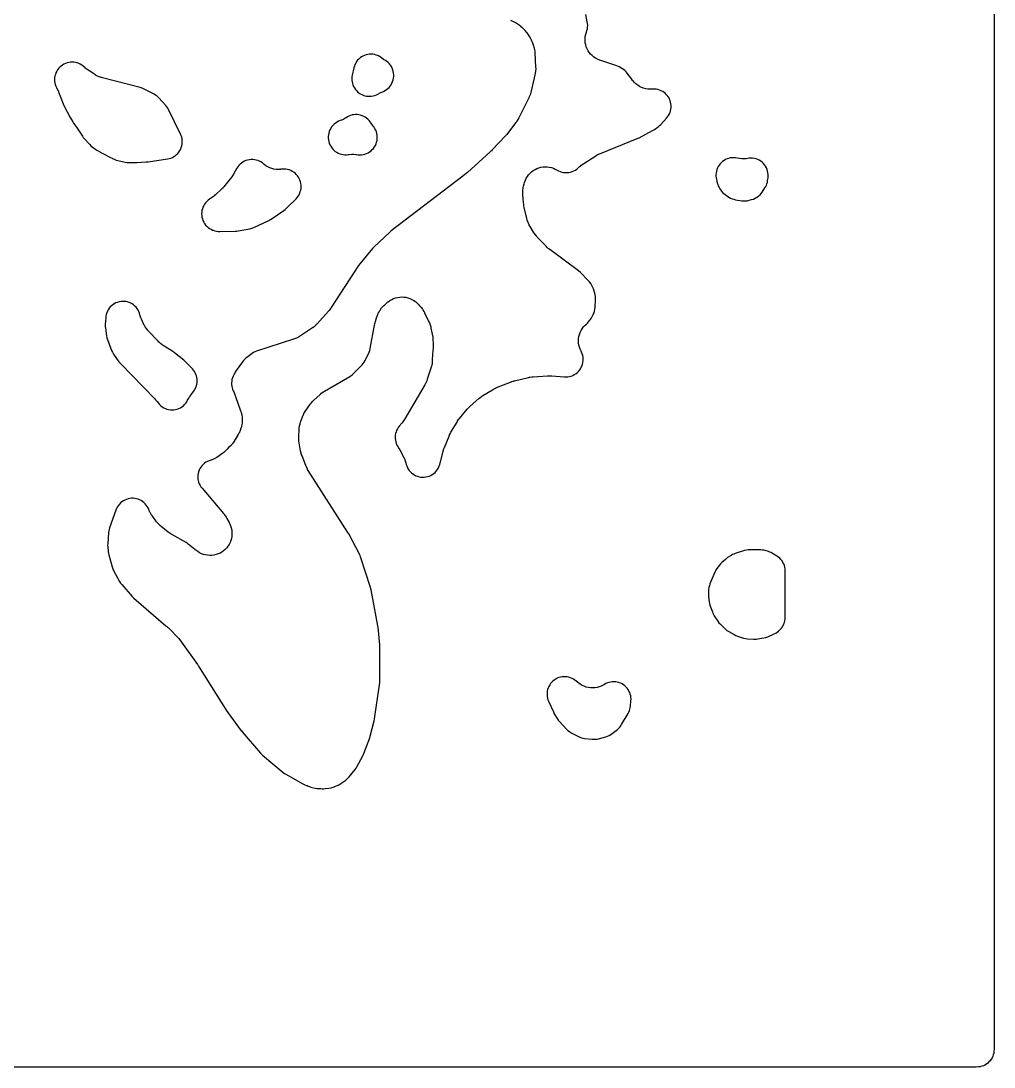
# Model space of a CAD drawing. Header units: millimetres. Extents: x 0 to 300, y 0 to 300.
# Drawn here: x 160.4 to 300.1, y -0.1 to 150 of the extents above; entities that cross this region are included whole.
import ezdxf

# ---------------------------------------------------------------- set-up
doc = ezdxf.new("R2010")
doc.units = ezdxf.units.MM
doc.layers.add('CUT', color=7, linetype='CONTINUOUS')

msp = doc.modelspace()

# ---------------------------------------------------------------- linework, layer by layer
at = {"layer": 'CUT'}
for points in [[(300.15, 297.0119), (300.15, 2.4114), (300.1369, 2.1453), (300.135, 2.1053), (300.099, 1.8629), (300.0395, 1.6252), (299.9569, 1.3944), (299.8521, 1.1729), (299.7262, 0.9627), (299.5802, 0.7659), (299.4156, 0.5844), (299.2341, 0.4198), (299.0373, 0.2738), (298.8271, 0.1479), (298.6056, 0.0431), (298.3748, -0.0395), (298.1371, -0.099), (297.8947, -0.135), (297.5886, -0.15), (297.0775, -0.15), (3, -0.15)], [(230.685, 150.0921), (231.0917, 149.9247), (231.127, 149.9077), (231.3224, 149.8064), (231.4953, 149.7102), (231.6415, 149.6245), (231.6673, 149.6086), (231.9246, 149.4333), (232.1651, 149.2354), (232.1876, 149.2151), (232.3109, 149.0989), (232.6079, 148.8057), (232.7452, 148.6629), (232.769, 148.6368), (233.02, 148.3304), (233.0409, 148.3019), (233.1539, 148.1392), (233.4311, 147.7167), (233.5158, 147.5815), (233.5304, 147.557), (233.6699, 147.2989), (233.7869, 147.03), (233.7972, 147.0034), (233.8514, 146.8533), (234.0028, 146.4045), (234.0528, 146.2445), (234.0611, 146.2157), (234.1332, 145.916), (234.1782, 145.611), (234.1812, 145.5812), (234.1945, 145.414), (234.3129, 143.3417), (234.3188, 143.1606), (234.3191, 143.1282), (234.3059, 142.7953), (234.2606, 142.4653), (234.2547, 142.4334), (234.2171, 142.2561), (233.6207, 139.743), (233.5639, 139.5312), (233.5527, 139.4938), (233.4024, 139.0821), (233.3869, 139.0463), (233.294, 138.8477), (231.9041, 136.0906), (231.8199, 135.933), (231.8042, 135.9052), (231.6138, 135.603), (231.5955, 135.5769), (231.4897, 135.4329), (230.2712, 133.8548), (230.1586, 133.7159), (230.0798, 133.6234), (229.9607, 133.49), (228.0857, 131.4891), (227.974, 131.3749), (227.8964, 131.2989), (227.7799, 131.1895), (224.5158, 128.2528), (223.926, 127.7592), (223.8577, 127.6961), (213.5622, 119.8836), (213.3489, 119.702), (211.0797, 117.5399), (210.883, 117.3296), (209.0528, 115.1313), (208.875, 114.8896), (204.9698, 108.8531), (204.8829, 108.7247), (204.8669, 108.7021), (204.6776, 108.4566), (204.6597, 108.4354), (204.5576, 108.3187), (202.8735, 106.4728), (202.764, 106.3578), (202.744, 106.3376), (202.5296, 106.1393), (202.2992, 105.9598), (202.2761, 105.9433), (202.1448, 105.8539), (200.4129, 104.7266), (200.2731, 104.6399), (200.2477, 104.6249), (199.9807, 104.4827), (199.7023, 104.3645), (199.6747, 104.3542), (199.5193, 104.3), (194.2176, 102.58), (194.0035, 102.4995), (193.7977, 102.3998), (193.6018, 102.2818), (193.4175, 102.1463), (192.6577, 101.5321), (192.5029, 101.396), (192.3597, 101.2476), (192.2294, 101.088), (191.435, 100.029), (191.292, 99.8164), (191.1714, 99.5903), (191.1508, 99.5463), (191.136, 99.5166), (190.9622, 99.2078), (190.8548, 98.9937), (190.7684, 98.7703), (190.7038, 98.5396), (190.6616, 98.3038), (190.6421, 98.0651), (190.6456, 97.8256), (190.672, 97.5875), (190.721, 97.353), (190.7923, 97.1244), (190.8851, 96.9035), (191.0082, 96.6459), (191.1223, 96.3324), (191.1532, 96.2328), (191.1555, 96.2255), (191.16, 96.2108), (191.1926, 96.1138), (191.9402, 94.0309), (192.0025, 93.8419), (192.0127, 93.8079), (192.099, 93.4526), (192.1473, 93.0902), (192.1501, 93.0548), (192.1606, 92.8561), (192.1626, 92.7771), (192.1635, 92.6234), (192.1631, 92.5959), (192.1473, 92.3137), (192.1085, 92.0337), (192.1036, 92.0067), (192.0732, 91.856), (192.0572, 91.7842), (192.0069, 91.585), (191.9969, 91.5497), (191.8748, 91.1924), (191.7142, 90.8506), (191.6969, 90.8183), (191.5945, 90.6401), (190.8778, 89.4676), (190.7886, 89.3286), (190.7721, 89.3041), (190.6474, 89.1356), (190.5707, 89.083), (190.3846, 88.9269), (190.2145, 88.7535), (190.0268, 88.5426), (189.8882, 88.3951), (189.8628, 88.3695), (189.5629, 88.098), (189.5348, 88.0752), (189.3743, 87.952), (188.5346, 87.3427), (188.2433, 87.179), (187.9591, 87.0544), (187.5769, 86.9301), (187.577, 86.9296), (187.4067, 86.874), (187.1769, 86.7725), (186.9584, 86.6484), (186.7534, 86.503), (186.5641, 86.3378), (186.3923, 86.1544), (186.2398, 85.9547), (186.1081, 85.7407), (185.9986, 85.5145), (185.9123, 85.2785), (185.8501, 85.035), (185.8127, 84.7866), (185.8005, 84.5356), (185.8135, 84.2846), (185.8516, 84.0362), (185.9145, 83.7929), (186.0014, 83.5572), (186.1116, 83.3314), (186.2439, 83.1177), (186.397, 82.9185), (189.489, 79.2872), (189.6091, 79.1387), (189.6299, 79.1116), (189.8466, 78.7972), (189.8645, 78.7681), (189.9606, 78.603), (190.2794, 78.0216), (190.363, 77.8599), (190.3773, 77.8306), (190.509, 77.523), (190.6014, 77.2319), (190.6651, 76.9333), (190.6995, 76.6299), (190.7044, 76.3246), (190.6796, 76.0202), (190.6254, 75.7197), (190.5423, 75.4259), (190.4312, 75.1415), (190.293, 74.8692), (190.129, 74.6117), (189.9408, 74.3712), (189.7302, 74.1501), (189.4991, 73.9505), (189.2498, 73.7742), (188.9845, 73.623), (188.7059, 73.4981), (188.4164, 73.4009), (188.1189, 73.3323), (187.8161, 73.2928), (187.5109, 73.2828), (187.2062, 73.3025), (186.9048, 73.3517), (186.6097, 73.4298), (186.3235, 73.5362), (186.0489, 73.6699), (185.7886, 73.8295), (185.5217, 74.0314), (185.4844, 74.0625), (185.4773, 74.0684), (185.4385, 74.1006), (185.4291, 74.1083), (185.4238, 74.1127), (185.3862, 74.143), (184.4075, 74.9152), (184.2577, 75.0246), (184.1002, 75.1226), (182.0767, 76.2801), (181.9524, 76.3545), (181.9301, 76.3684), (181.6894, 76.532), (181.6684, 76.5475), (181.553, 76.6362), (180.5271, 77.4569), (180.4089, 77.5556), (180.388, 77.5737), (180.1822, 77.7681), (179.993, 77.9788), (179.9754, 78.0001), (179.8797, 78.1208), (179.319, 78.859), (179.1876, 79.0433), (179.1652, 79.0768), (178.9369, 79.4674), (178.9187, 79.5034), (178.8226, 79.7083), (178.8188, 79.7172), (178.7587, 79.8648), (178.7512, 79.8842), (178.6529, 80.1078), (178.5331, 80.3208), (178.3932, 80.521), (178.2344, 80.7066), (178.0582, 80.8759), (177.8663, 81.0271), (177.6606, 81.1589), (177.443, 81.2699), (177.2157, 81.3593), (176.9807, 81.426), (176.7403, 81.4694), (176.4968, 81.4892), (176.2525, 81.4851), (176.0098, 81.4572), (175.771, 81.4057), (175.5384, 81.3312), (175.3141, 81.2343), (175.1004, 81.116), (174.8992, 80.9774), (174.7125, 80.8198), (174.5421, 80.6448), (174.3896, 80.4539), (174.3642, 80.4187), (174.2368, 80.2238), (174.1281, 80.0179), (174.0391, 79.8028), (173.1167, 77.2431), (173.05, 77.0282), (173.003, 76.8082), (172.9759, 76.5849), (172.8526, 74.9622), (172.8456, 74.7433), (172.8578, 74.5246), (172.9303, 73.7984), (172.9621, 73.5791), (173.0131, 73.3636), (173.5045, 71.6339), (173.5923, 71.3785), (173.7071, 71.1339), (174.5535, 69.5585), (174.7016, 69.3169), (174.876, 69.0935), (176.3659, 67.3943), (176.618, 67.1449), (181.2237, 63.1944), (181.3528, 63.0784), (181.4387, 62.9976), (181.5623, 62.8757), (183.0479, 61.3412), (183.1461, 61.2358), (183.1633, 61.2166), (183.3472, 60.9949), (183.3629, 60.9745), (183.4483, 60.8585), (185.7478, 57.6072), (185.8033, 57.5265), (185.8403, 57.4712), (185.8937, 57.3891), (189.9841, 50.9131), (190.0031, 50.8835), (190.0066, 50.8781), (190.0912, 50.7563), (192.038, 48.1239), (192.0606, 48.0938), (192.0645, 48.0887), (192.1637, 47.9668), (194.8215, 44.9039), (194.9519, 44.7647), (195.0924, 44.636), (198.0297, 42.1441), (198.2224, 41.9961), (198.4286, 41.8675), (200.8964, 40.4901), (201.1449, 40.3689), (201.4052, 40.2759), (201.5021, 40.2472), (201.6194, 40.1894), (201.8137, 40.1036), (202.0146, 40.0347), (202.2205, 39.9831), (202.6404, 39.8966), (202.9348, 39.854), (203.2321, 39.8467), (203.2937, 39.8489), (203.4609, 39.8266), (203.6675, 39.8077), (203.875, 39.806), (204.0818, 39.8216), (204.6216, 39.8847), (204.9232, 39.9388), (205.2159, 40.0295), (205.3686, 40.0872), (205.592, 40.1581), (205.8205, 40.2616), (205.9478, 40.316), (206.1355, 40.416), (206.3141, 40.5316), (207.0402, 41.0467), (207.2193, 41.1864), (207.385, 41.3418), (207.5359, 41.5115), (208.3798, 42.5526), (208.516, 42.7375), (208.6347, 42.934), (209.5036, 44.5344), (209.5857, 44.6999), (209.6553, 44.871), (210.4772, 47.126), (210.5468, 47.3487), (211.1251, 49.5563), (211.1809, 49.8314), (211.8873, 54.7098), (211.9131, 55.0548), (211.9404, 60.1839), (211.9293, 60.4325), (211.6892, 62.9721), (211.6575, 63.1971), (210.692, 68.3511), (210.6109, 68.668), (209.172, 73.067), (209.0998, 73.2603), (209.0119, 73.4471), (207.4705, 76.3985), (207.3589, 76.5908), (201.6664, 85.4673), (201.5682, 85.6295), (201.5513, 85.6589), (201.38, 85.997), (201.3662, 86.0279), (201.2936, 86.2031), (200.7693, 87.5632), (200.7092, 87.7308), (200.6991, 87.7611), (200.6031, 88.1039), (200.596, 88.135), (200.5604, 88.3095), (200.3558, 89.4471), (200.3229, 89.6672), (200.3182, 89.7066), (200.2919, 90.1505), (200.2919, 90.1902), (200.2985, 90.4126), (200.3551, 91.3631), (200.3695, 91.5362), (200.3728, 91.5671), (200.4211, 91.8826), (200.4985, 92.1923), (200.5074, 92.222), (200.561, 92.3872), (200.8398, 93.1817), (200.8995, 93.3404), (200.9108, 93.3686), (201.0402, 93.6523), (201.1947, 93.9232), (201.2109, 93.9488), (201.3047, 94.0901), (201.8758, 94.9093), (201.9979, 95.0746), (202.0205, 95.1034), (202.2907, 95.4126), (202.3163, 95.4388), (202.4638, 95.5819), (203.3047, 96.354), (203.4572, 96.4867), (203.4851, 96.5096), (203.8104, 96.7494), (203.8406, 96.7692), (204.0125, 96.8755), (207.6058, 98.967), (207.7796, 99.078), (207.9436, 99.2029), (208.0968, 99.341), (209.2203, 100.4405), (209.3915, 100.626), (209.5432, 100.8277), (209.6737, 101.0438), (210.308, 102.2241), (210.4196, 102.4605), (210.5058, 102.7072), (210.5658, 102.9616), (211.1748, 106.3213), (211.2162, 106.5193), (211.248, 106.6529), (211.3, 106.8484), (211.4648, 107.4062), (211.5287, 107.6025), (211.5411, 107.6372), (211.7008, 108.0178), (211.7169, 108.051), (211.8123, 108.2341), (211.8303, 108.2665), (211.9391, 108.4498), (211.9595, 108.4819), (212.1875, 108.8004), (212.4502, 109.091), (212.4773, 109.1177), (212.6332, 109.2631), (212.9512, 109.5431), (213.0886, 109.6584), (213.1136, 109.6784), (213.3807, 109.8717), (213.6401, 110.0239), (213.9129, 110.1506), (214.1965, 110.2508), (214.4884, 110.3233), (214.7859, 110.3677), (215.0862, 110.3834), (215.3867, 110.3704), (215.6846, 110.3287), (215.9771, 110.2587), (216.2616, 110.1612), (216.5355, 110.0369), (216.7962, 109.887), (217.0415, 109.7129), (217.2908, 109.4972), (217.314, 109.4751), (217.4409, 109.3484), (217.698, 109.0791), (217.8309, 108.9323), (217.8539, 108.9054), (218.076, 108.6171), (218.2665, 108.307), (218.2834, 108.276), (218.3733, 108.0995), (218.9799, 106.8281), (219.0454, 106.683), (219.0566, 106.6568), (219.1598, 106.3828), (219.2393, 106.1012), (219.2459, 106.0734), (219.2794, 105.9178), (219.5273, 104.6312), (219.5814, 103.3754), (219.584, 103.1348), (219.5806, 102.9716), (219.5678, 102.7313), (219.4559, 101.4231), (219.447, 101.1803), (219.4617, 100.9377), (219.4674, 100.9017), (219.428, 100.7006), (219.4182, 100.6624), (219.3566, 100.4496), (218.7564, 98.5853), (218.6879, 98.3911), (218.6748, 98.3568), (218.5065, 97.9813), (218.4897, 97.9486), (218.3903, 97.7683), (215.5187, 92.8797), (215.4385, 92.7492), (215.4236, 92.7261), (215.2474, 92.4756), (215.2307, 92.4538), (215.1351, 92.3341), (214.7211, 91.8371), (214.5765, 91.6455), (214.4509, 91.4408), (214.3456, 91.2251), (214.2614, 91.0002), (214.1991, 90.7683), (214.1594, 90.5315), (214.1426, 90.292), (214.1489, 90.052), (214.1782, 89.8137), (214.2301, 89.5793), (214.3044, 89.3509), (214.4002, 89.1308), (214.5166, 88.9208), (214.7168, 88.5975), (214.7314, 88.5714), (214.8098, 88.4237), (215.4108, 87.2267), (215.5019, 87.0313), (215.5171, 86.9961), (215.665, 86.5915), (215.6761, 86.5547), (215.7297, 86.3565), (215.8054, 86.1227), (215.9037, 85.8975), (216.0237, 85.6831), (216.1641, 85.4814), (216.3236, 85.2945), (216.5008, 85.1242), (216.6937, 84.9721), (216.9007, 84.8396), (217.1197, 84.7282), (217.3486, 84.6387), (217.5851, 84.5722), (217.8271, 84.5292), (218.0721, 84.5101), (218.3177, 84.5153), (218.5617, 84.5445), (218.8017, 84.5975), (219.0353, 84.6738), (219.2602, 84.7727), (219.4744, 84.8931), (219.6757, 85.0341), (219.8622, 85.1941), (220.0321, 85.3716), (220.1837, 85.565), (220.3156, 85.7723), (220.4265, 85.9916), (220.5154, 86.2207), (220.5336, 86.286), (220.5529, 86.3381), (220.6155, 86.5784), (220.6451, 86.7207), (221.0154, 88.2214), (221.0511, 88.3555), (221.0579, 88.3794), (221.1441, 88.6432), (221.1527, 88.6665), (221.2031, 88.7958), (221.8706, 90.4201), (221.9259, 90.5478), (221.9362, 90.5705), (222.0607, 90.8191), (222.0726, 90.841), (222.1417, 90.9617), (223.0205, 92.4335), (223.0981, 92.558), (223.1125, 92.58), (223.282, 92.8193), (223.2981, 92.8401), (223.3897, 92.9546), (224.4806, 94.2636), (224.5757, 94.3734), (224.5931, 94.3927), (224.7957, 94.6007), (224.8146, 94.6186), (224.9218, 94.7166), (226.1547, 95.8005), (226.2811, 95.9068), (226.3041, 95.9253), (226.5703, 96.1206), (226.5949, 96.137), (226.7342, 96.2257), (228.131, 97.0724), (228.2595, 97.1469), (228.2827, 97.1598), (228.5481, 97.2931), (228.5723, 97.3041), (228.7087, 97.3628), (230.6877, 98.1683), (230.821, 98.2196), (230.845, 98.2284), (231.117, 98.3156), (231.1416, 98.3224), (231.2799, 98.3582), (233.2726, 98.8336), (233.4267, 98.867), (233.4545, 98.8724), (233.7663, 98.9195), (233.7943, 98.9225), (233.9515, 98.9362), (236.022, 99.0729), (236.1621, 99.0796), (236.1872, 99.0803), (236.4677, 99.0778), (236.4928, 99.0766), (236.6328, 99.0675), (238.4282, 98.9169), (238.676, 98.9084), (238.9234, 98.9246), (239.168, 98.9651), (239.4074, 99.0297), (239.6392, 99.1177), (239.8612, 99.2282), (240.0711, 99.3602), (240.2669, 99.5123), (240.4467, 99.6831), (240.6087, 99.8708), (240.7513, 100.0736), (240.873, 100.2896), (240.9728, 100.5166), (241.0497, 100.7523), (241.1028, 100.9945), (241.1316, 101.2408), (241.1359, 101.4887), (241.1156, 101.7358), (241.071, 101.9797), (241.0024, 102.218), (240.9105, 102.4483), (240.838, 102.5882), (240.8393, 102.5888), (240.8383, 102.5907), (240.6979, 102.8964), (240.5975, 103.1864), (240.5259, 103.4849), (240.4838, 103.7888), (240.4714, 104.0955), (240.489, 104.4019), (240.5364, 104.7051), (240.6132, 105.0023), (240.7185, 105.2905), (240.8514, 105.5672), (241.0107, 105.8295), (241.1947, 106.0751), (241.4218, 106.3233), (241.445, 106.3463), (241.6002, 106.4929), (241.5993, 106.4939), (241.7426, 106.6359), (242.0155, 106.9341), (242.1617, 107.1093), (242.2913, 107.2971), (242.4032, 107.4959), (242.5961, 107.8783), (242.6996, 108.1127), (242.7786, 108.3565), (242.8322, 108.607), (242.8599, 108.8618), (242.9255, 110.013), (242.9281, 110.2423), (242.9096, 110.4709), (242.8702, 110.6969), (242.8103, 110.9183), (242.6076, 111.5508), (242.5345, 111.7495), (242.4449, 111.9412), (242.3394, 112.1247), (242.2145, 112.3221), (242.0535, 112.5477), (241.8685, 112.7542), (240.7445, 113.8766), (240.4703, 114.1133), (236.3286, 117.195), (236.2019, 117.2935), (236.1796, 117.3116), (235.9395, 117.5244), (235.9189, 117.5444), (235.8059, 117.6583), (234.5435, 118.9868), (234.411, 119.1337), (234.3881, 119.1605), (234.1474, 119.4742), (234.1274, 119.5034), (234.0198, 119.6693), (233.5024, 120.5153), (233.4011, 120.6916), (233.3838, 120.7235), (233.2245, 121.0615), (233.1028, 121.4147), (233.0928, 121.4496), (233.0424, 121.6466), (232.6815, 123.2344), (232.6328, 123.4894), (232.6057, 123.6635), (232.5747, 123.9213), (232.4797, 125.0372), (232.4677, 125.247), (232.4667, 125.2844), (232.4771, 125.6703), (232.5307, 126.0527), (232.538, 126.0894), (232.5845, 126.2943), (232.6677, 126.6186), (232.7167, 126.792), (232.7262, 126.8228), (232.839, 127.1343), (232.9687, 127.4073), (233.124, 127.6665), (233.3035, 127.9097), (233.5055, 128.1345), (233.7281, 128.3389), (233.9694, 128.521), (234.227, 128.679), (234.4985, 128.8117), (234.7816, 128.9176), (235.0735, 128.9959), (235.3716, 129.0458), (235.6731, 129.0669), (235.9752, 129.0589), (236.2752, 129.0219), (236.5702, 128.9564), (236.8576, 128.8628), (237.1346, 128.7421), (237.4767, 128.552), (237.4778, 128.5539), (237.6093, 128.4812), (237.8402, 128.3824), (238.0798, 128.3073), (238.3258, 128.2565), (238.5756, 128.2307), (238.8268, 128.2301), (239.0767, 128.2547), (239.3229, 128.3043), (239.5629, 128.3783), (239.7943, 128.476), (240.0147, 128.5965), (240.2219, 128.7384), (240.4138, 128.9004), (240.6077, 129.0816), (240.7403, 129.1997), (240.7645, 129.2203), (241.0459, 129.4371), (241.0719, 129.4553), (241.22, 129.5535), (242.9724, 130.6566), (243.1176, 130.7436), (243.144, 130.7585), (243.4455, 130.9123), (243.4731, 130.9248), (243.6287, 130.9913), (248.9151, 133.1104), (249.1624, 133.2256), (251.1003, 134.2603), (251.3776, 134.4325), (251.9091, 134.8128), (252.1089, 134.9719), (252.2915, 135.1505), (253.1069, 136.0341), (253.2648, 136.223), (253.4033, 136.4266), (253.5212, 136.6429), (253.6171, 136.8697), (253.6904, 137.1048), (253.7401, 137.346), (253.7658, 137.5909), (253.7674, 137.8371), (253.7447, 138.0823), (253.6979, 138.3241), (253.6277, 138.5602), (253.5345, 138.7881), (253.4194, 139.0058), (253.2834, 139.2111), (253.1278, 139.402), (252.9543, 139.5767), (252.7644, 139.7335), (252.5599, 139.8708), (252.343, 139.9874), (252.1157, 140.082), (251.8801, 140.1538), (251.6386, 140.2021), (251.3936, 140.2264), (251.1473, 140.2265), (250.7536, 140.2072), (250.4386, 140.2234), (250.1268, 140.2711), (249.8213, 140.3498), (249.5253, 140.4587), (249.2416, 140.5967), (248.9732, 140.7624), (248.7228, 140.9542), (248.4928, 141.1701), (248.2657, 141.4309), (248.2423, 141.4606), (248.1446, 141.5906), (248.1283, 141.6133), (248.1048, 141.6455), (247.47, 142.4999), (247.3039, 142.7007), (247.1178, 142.8831), (246.9137, 143.0452), (246.6938, 143.1851), (246.3116, 143.4012), (246.0823, 143.5158), (245.8424, 143.6063), (243.6831, 144.2967), (243.511, 144.3563), (243.4805, 144.3678), (243.1732, 144.5001), (242.9058, 144.6475), (242.6539, 144.8201), (242.42, 145.0163), (242.2062, 145.2343), (242.0145, 145.472), (241.8468, 145.7271), (241.7046, 145.9973), (241.5894, 146.2801), (241.502, 146.5726), (241.4435, 146.8723), (241.4143, 147.1762), (241.4146, 147.4815), (241.4447, 147.7854), (241.504, 148.0849), (241.5921, 148.3772), (241.6009, 148.3988), (241.6844, 148.6351), (241.7438, 148.8787), (241.7786, 149.1269), (241.7883, 149.3774), (241.7729, 149.6276), (241.7324, 149.875), (241.5071, 150.9217)]]:
    msp.add_lwpolyline(points, dxfattribs=at)
for points in [[(213.6757, 141.0652), (213.7748, 141.2915), (213.851, 141.5264), (213.9037, 141.7678), (213.9323, 142.0131), (213.9365, 142.2601), (213.9164, 142.5063), (213.872, 142.7493), (213.8039, 142.9868), (213.7127, 143.2163), (213.5993, 143.4358), (213.4647, 143.643), (213.3104, 143.8358), (213.1378, 144.0126), (212.9486, 144.1714), (212.7446, 144.3108), (212.4816, 144.472), (212.1721, 144.705), (212.1711, 144.7035), (212.0531, 144.7921), (211.8455, 144.9185), (211.6265, 145.0241), (211.3983, 145.108), (211.163, 145.1693), (210.9229, 145.2075), (210.6803, 145.2222), (210.4373, 145.2132), (210.1964, 145.1807), (209.9597, 145.1249), (209.7296, 145.0464), (209.5082, 144.946), (209.2976, 144.8245), (209.0999, 144.6831), (208.9167, 144.5232), (208.75, 144.3462), (208.6013, 144.1539), (208.4719, 143.948), (208.3632, 143.7306), (208.2761, 143.5036), (208.2114, 143.2692), (207.9775, 142.2259), (207.9363, 141.9892), (207.918, 141.7497), (207.9227, 141.5095), (207.9505, 141.2709), (208.0011, 141.036), (208.0739, 140.8071), (208.1684, 140.5862), (208.2837, 140.3755), (208.4187, 140.1767), (208.5721, 139.9919), (208.7425, 139.8226), (208.9284, 139.6704), (209.1281, 139.5368), (209.3397, 139.423), (209.5612, 139.33), (209.7906, 139.2587), (210.0258, 139.2098), (210.2646, 139.1836), (210.5048, 139.1805), (210.7442, 139.2005), (210.9806, 139.2434), (211.2117, 139.3087), (211.4356, 139.3959), (211.65, 139.5042), (211.9899, 139.697), (212.3015, 139.835), (212.3035, 139.8357), (212.303, 139.837), (212.45, 139.8936), (212.6707, 140.0046), (212.8793, 140.1369), (213.0738, 140.2892), (213.2524, 140.4598), (213.4133, 140.6473), (213.5548, 140.8497)], [(166.7826, 143.8972), (166.5606, 143.7947), (166.3498, 143.671), (166.152, 143.5273), (165.9692, 143.3649), (165.8031, 143.1855), (165.6554, 142.9907), (165.5274, 142.7824), (165.4203, 142.5626), (165.3352, 142.3334), (165.273, 142.0969), (165.2341, 141.8556), (165.219, 141.6116), (165.2278, 141.3672), (165.2604, 141.1249), (165.3165, 140.887), (165.3956, 140.6556), (165.4969, 140.4331), (165.7076, 140.0247), (165.7221, 139.9925), (165.7986, 139.81), (166.4602, 138.1074), (166.567, 137.87), (167.4531, 136.1461), (167.5935, 135.9067), (167.8662, 135.4957), (167.9595, 135.326), (168.1119, 135.0828), (168.5445, 134.4736), (169.231, 133.4391), (169.3504, 133.2742), (169.4828, 133.1195), (170.2914, 132.2494), (170.4532, 132.0904), (170.6288, 131.9467), (171.1561, 131.5537), (171.3153, 131.4444), (171.4825, 131.3477), (171.7975, 131.1813), (171.9713, 131.0602), (172.1599, 130.9519), (173.2534, 130.3854), (173.4905, 130.2779), (173.5382, 130.262), (173.6658, 130.1946), (173.8723, 130.0973), (174.0869, 130.0193), (174.3077, 129.9611), (175.3421, 129.7386), (175.6399, 129.6932), (175.9411, 129.6838), (176.3221, 129.695), (176.5756, 129.6699), (176.8259, 129.6577), (177.0761, 129.6706), (177.717, 129.736), (178.3964, 129.756), (178.6886, 129.7817), (181.4336, 130.1875), (181.6759, 130.2357), (181.9124, 130.3075), (182.1405, 130.4024), (182.3583, 130.5193), (182.5634, 130.6572), (182.7538, 130.8146), (182.9279, 130.99), (183.0837, 131.1818), (183.2199, 131.388), (183.335, 131.6067), (183.4279, 131.8357), (183.4979, 132.0727), (183.544, 132.3154), (183.566, 132.5616), (183.5636, 132.8087), (183.5368, 133.0543), (183.4859, 133.2962), (183.4113, 133.5318), (183.3138, 133.7588), (181.5927, 137.2786), (181.4788, 137.4861), (181.3457, 137.6818), (181.1948, 137.8641), (180.2156, 138.9389), (180.0622, 139.0932), (179.8959, 139.2336), (179.7181, 139.359), (179.53, 139.4685), (178.0858, 140.227), (177.8181, 140.348), (177.5381, 140.4369), (172.1008, 141.8161), (171.9422, 141.8601), (171.914, 141.8686), (171.6283, 141.9684), (171.3766, 142.082), (171.1128, 142.2302), (171.0877, 142.2458), (170.9498, 142.3357), (169.7782, 143.1366), (169.6371, 143.238), (169.6122, 143.2567), (169.3146, 143.5035), (169.119, 143.6502), (168.91, 143.7771), (168.6897, 143.8829), (168.46, 143.9667), (168.2232, 144.0277), (167.9816, 144.0653), (167.7375, 144.0791), (167.4933, 144.069), (167.2511, 144.035), (167.0135, 143.9776)], [(204.6685, 134.1349), (204.5972, 133.8993), (204.5493, 133.6579), (204.5255, 133.4129), (204.5259, 133.1667), (204.5505, 132.9218), (204.599, 132.6805), (204.671, 132.4451), (204.7659, 132.2179), (204.8826, 132.0012), (205.0201, 131.797), (205.177, 131.6073), (205.3517, 131.434), (205.5427, 131.2787), (205.748, 131.1429), (205.9657, 131.028), (206.1937, 130.935), (206.4296, 130.8649), (206.6713, 130.8184), (206.9165, 130.7958), (207.1626, 130.7975), (207.4074, 130.8233), (207.5356, 130.8433), (207.5673, 130.8475), (207.8954, 130.8747), (208.1957, 130.8709), (208.4943, 130.8385), (208.5655, 130.8238), (208.8124, 130.7855), (209.0619, 130.7721), (209.3115, 130.7836), (209.5587, 130.82), (209.801, 130.8809), (210.036, 130.9657), (210.2614, 131.0735), (210.475, 131.2033), (210.6744, 131.3538), (210.8579, 131.5234), (211.0236, 131.7105), (211.1697, 131.9131), (211.2948, 132.1294), (211.3978, 132.357), (211.4775, 132.5938), (211.5332, 132.8374), (211.5643, 133.0853), (211.5705, 133.3351), (211.5517, 133.5843), (211.5082, 133.8303), (211.4403, 134.0708), (211.3487, 134.3033), (211.2344, 134.5254), (211.0985, 134.7351), (210.9572, 134.9116), (210.7679, 135.1732), (210.6829, 135.3193), (210.5502, 135.5235), (210.3983, 135.7139), (210.2286, 135.8886), (210.0427, 136.0459), (209.8423, 136.1844), (209.6295, 136.3028), (209.4061, 136.3999), (209.1744, 136.4747), (208.9364, 136.5267), (208.6945, 136.5553), (208.451, 136.5602), (208.2082, 136.5414), (207.9684, 136.499), (207.7338, 136.4336), (207.5067, 136.3456), (207.2893, 136.2359), (207.0835, 136.1056), (206.961, 136.0193), (206.6975, 135.8696), (206.4208, 135.7458), (206.2567, 135.6907), (206.0179, 135.5966), (205.79, 135.4784), (205.5753, 135.3375), (205.3763, 135.1754), (205.3461, 135.1481), (205.1719, 134.9742), (205.0156, 134.7841), (204.8787, 134.5794), (204.7626, 134.3624)], [(192.9517, 130.0336), (192.7153, 129.9602), (192.4873, 129.8638), (192.2699, 129.7453), (192.0654, 129.6059), (191.8756, 129.447), (191.7025, 129.27), (191.5477, 129.0768), (191.4128, 128.8693), (190.9023, 127.9918), (190.7598, 127.7658), (190.6577, 127.616), (190.4995, 127.4008), (189.6797, 126.3647), (189.5911, 126.257), (189.5749, 126.2379), (189.386, 126.0327), (189.3684, 126.015), (189.2684, 125.9177), (188.3195, 125.0291), (188.1984, 124.9205), (188.1763, 124.9016), (187.9205, 124.7007), (187.8969, 124.6837), (187.7627, 124.5918), (187.4725, 124.4021), (187.2718, 124.2561), (187.0865, 124.091), (186.9186, 123.9083), (186.7695, 123.7099), (186.6409, 123.4976), (186.534, 123.2737), (186.4497, 123.0402), (186.3891, 122.7996), (186.3526, 122.5541), (186.3406, 122.3062), (186.3533, 122.0584), (186.3904, 121.813), (186.4517, 121.5726), (186.5366, 121.3393), (186.6441, 121.1157), (186.7733, 120.9038), (186.9229, 120.7058), (187.0913, 120.5235), (187.277, 120.3589), (187.4781, 120.2135), (187.6927, 120.0887), (187.9185, 119.9859), (187.9895, 119.9577), (188.2197, 119.8791), (188.4564, 119.8232), (188.6974, 119.7906), (188.9404, 119.7816), (191.1485, 119.8071), (191.3751, 119.82), (191.5995, 119.8534), (193.2579, 120.1777), (193.5481, 120.2528), (193.8273, 120.3621), (195.9811, 121.3579), (196.1599, 121.4495), (196.3309, 121.5552), (198.131, 122.7706), (198.3219, 122.9133), (198.4984, 123.0734), (199.8965, 124.4693), (200.0591, 124.6482), (200.2038, 124.842), (200.329, 125.0489), (200.4336, 125.2669), (200.5167, 125.494), (200.5775, 125.728), (200.6153, 125.9668), (200.6299, 126.2082), (200.6212, 126.4499), (200.5891, 126.6895), (200.534, 126.925), (200.4564, 127.154), (200.3571, 127.3745), (200.2369, 127.5843), (200.097, 127.7816), (199.9387, 127.9644), (199.7635, 128.1311), (199.573, 128.28), (199.3691, 128.4099), (199.1535, 128.5194), (198.9283, 128.6076), (198.6957, 128.6736), (198.4578, 128.7169), (198.2168, 128.7369), (197.975, 128.7336), (197.7347, 128.707), (197.6698, 128.6966), (197.3568, 128.6781), (197.0434, 128.6908), (196.7329, 128.7347), (196.4283, 128.8094), (196.1326, 128.914), (195.8488, 129.0475), (195.5797, 129.2086), (195.3281, 129.3958), (195.2578, 129.4598), (195.0668, 129.6173), (194.8612, 129.7551), (194.643, 129.8719), (194.4143, 129.9666), (194.1773, 130.0382), (193.9344, 130.086), (193.688, 130.1095), (193.4404, 130.1086), (193.1942, 130.0832)], [(260.8143, 129.5052), (260.664, 129.3141), (260.533, 129.1092), (260.4225, 128.8927), (260.3336, 128.6664), (260.267, 128.4325), (260.2235, 128.1933), (260.2208, 128.1723), (260.2011, 127.9403), (260.203, 127.7074), (260.2267, 127.4757), (260.2718, 127.2472), (260.3895, 126.7692), (260.457, 126.5423), (260.5456, 126.3228), (260.6545, 126.1127), (260.7829, 125.9138), (261.0193, 125.5829), (261.1661, 125.3967), (261.3299, 125.2253), (261.5092, 125.0702), (261.7023, 124.9328), (262.0505, 124.7091), (262.2748, 124.581), (262.511, 124.4766), (262.7568, 124.3972), (263.0095, 124.3435), (263.9254, 124.1981), (264.1846, 124.1707), (264.4453, 124.1704), (264.7046, 124.1973), (264.9596, 124.251), (265.3312, 124.3497), (265.6005, 124.4379), (265.858, 124.556), (266.1006, 124.7025), (266.1664, 124.7475), (266.3595, 124.8938), (266.5375, 125.0581), (266.6988, 125.2389), (266.8418, 125.4344), (267.2416, 126.0405), (267.3558, 126.2317), (267.4526, 126.4324), (267.5311, 126.6408), (267.5908, 126.8554), (267.6311, 127.0744), (267.6849, 127.4638), (267.7068, 127.7128), (267.7036, 127.9628), (267.6755, 128.2113), (267.6227, 128.4557), (267.5458, 128.6936), (267.4455, 128.9226), (267.3228, 129.1405), (267.1789, 129.345), (267.0154, 129.5341), (266.8338, 129.7059), (266.6359, 129.8588), (266.4238, 129.9911), (266.1995, 130.1015), (265.9652, 130.189), (265.7235, 130.2527), (265.4765, 130.2919), (265.2269, 130.3063), (264.9771, 130.2956), (264.7296, 130.26), (264.5382, 130.2227), (264.2196, 130.1936), (263.8996, 130.1971), (263.5817, 130.2331), (263.2341, 130.3088), (262.9943, 130.3489), (262.7518, 130.3656), (262.5087, 130.3586), (262.2675, 130.328), (262.0304, 130.2742), (261.7996, 130.1975), (261.5774, 130.0988), (261.3659, 129.979), (261.1669, 129.8393), (260.9825, 129.6808)], [(175.9268, 109.5894), (175.693, 109.6632), (175.453, 109.7137), (175.2093, 109.7405), (174.964, 109.7433), (174.7198, 109.7221), (174.4787, 109.677), (174.2433, 109.6085), (174.0156, 109.5172), (173.798, 109.4042), (173.5926, 109.2703), (173.4012, 109.117), (173.2258, 108.9456), (173.068, 108.7579), (172.9294, 108.5556), (172.8112, 108.3407), (172.7147, 108.1153), (172.6407, 107.8815), (172.59, 107.6416), (172.563, 107.3979), (172.5024, 106.4076), (172.4998, 106.1521), (172.5234, 105.8977), (172.6816, 104.801), (172.7379, 104.5236), (172.8251, 104.2543), (173.4216, 102.716), (173.5492, 102.4385), (173.7098, 102.1786), (174.476, 101.0926), (174.5953, 100.9368), (174.7265, 100.7909), (179.6072, 95.7723), (179.7371, 95.6317), (179.8231, 95.5338), (179.9458, 95.3865), (180.1472, 95.1318), (180.312, 94.9438), (180.4947, 94.7731), (180.6935, 94.6215), (180.9065, 94.4905), (181.1314, 94.3815), (181.3662, 94.2954), (181.6084, 94.2333), (181.8555, 94.1956), (182.1052, 94.1829), (182.3549, 94.1951), (182.6022, 94.2322), (182.8445, 94.2938), (183.0794, 94.3793), (183.3047, 94.4879), (183.5179, 94.6184), (183.7171, 94.7695), (183.9001, 94.9398), (184.0653, 95.1276), (184.2108, 95.3308), (184.3354, 95.5476), (184.4894, 95.8498), (184.666, 96.1274), (184.6845, 96.1536), (184.7912, 96.2973), (185.1804, 96.7964), (185.3175, 96.9905), (185.4355, 97.1968), (185.5334, 97.4134), (185.6103, 97.6382), (185.6655, 97.8694), (185.6985, 98.1047), (185.709, 98.3421), (185.6969, 98.5794), (185.6623, 98.8145), (185.6056, 99.0453), (185.5272, 99.2697), (185.4279, 99.4855), (185.3085, 99.691), (185.1701, 99.8842), (185.0141, 100.0634), (184.0345, 101.0857), (183.7935, 101.3064), (182.4624, 102.3738), (182.2299, 102.5394), (180.8219, 103.4254), (180.6927, 103.5105), (180.6699, 103.5262), (180.4425, 103.697), (180.2299, 103.8861), (180.2099, 103.9053), (180.1009, 104.0151), (178.6833, 105.5019), (178.5734, 105.6224), (178.5541, 105.6444), (178.3669, 105.8786), (178.2152, 106.1064), (178.0713, 106.3695), (178.0584, 106.3957), (177.9896, 106.5436), (177.6956, 107.2136), (177.6317, 107.3685), (177.6209, 107.3964), (177.5228, 107.6884), (177.4898, 107.8266), (177.4211, 108.062), (177.3297, 108.2895), (177.2165, 108.507), (177.0825, 108.7124), (176.929, 108.9036), (176.7575, 109.0789), (176.5697, 109.2366), (176.3673, 109.3751), (176.1523, 109.493)], [(260.6438, 63.6069), (260.8427, 63.3951), (261.5579, 62.7173), (261.7862, 62.5254), (262.0357, 62.3621), (262.8048, 61.9219), (263.046, 61.8006), (263.2989, 61.7061), (264.1806, 61.4296), (264.4582, 61.3597), (264.742, 61.3221), (265.612, 61.257), (265.8235, 61.2501), (266.0349, 61.2612), (266.2446, 61.2901), (267.0918, 61.4437), (267.3867, 61.5159), (267.6706, 61.6233), (268.5881, 62.0357), (268.8005, 62.1436), (269.0017, 62.2712), (269.1898, 62.4174), (269.2765, 62.4917), (269.4507, 62.6561), (269.6084, 62.8363), (269.7481, 63.0308), (269.8685, 63.2378), (269.9686, 63.4553), (270.0474, 63.6815), (270.1042, 63.9141), (270.1385, 64.1511), (270.15, 64.3903), (270.15, 71.07), (270.137, 71.3248), (270.0981, 71.577), (270.0336, 71.8238), (269.9444, 72.0629), (269.8312, 72.2915), (269.6954, 72.5075), (269.5382, 72.7085), (269.3614, 72.8924), (269.1667, 73.0574), (268.9562, 73.2016), (268.3491, 73.5737), (268.1521, 73.6825), (267.9461, 73.7732), (267.7328, 73.8449), (267.2961, 73.9704), (267.0874, 74.0207), (266.8751, 74.0529), (266.6609, 74.0669), (265.1157, 74.1008), (264.8431, 74.0919), (264.5732, 74.0533), (264.309, 73.9856), (262.9659, 73.562), (262.7602, 73.4871), (262.5618, 73.3945), (262.3723, 73.2849), (261.8765, 72.9683), (261.7102, 72.8524), (261.5539, 72.7234), (261.0508, 72.2726), (260.8632, 72.0858), (260.6964, 71.8802), (260.3476, 71.4002), (260.192, 71.1579), (260.0653, 70.8994), (259.348, 69.1932), (259.2564, 68.937), (259.1931, 68.6724), (259.159, 68.4024), (259.1208, 67.8676), (259.1156, 67.6106), (259.1369, 67.3544), (259.2329, 66.6452), (259.2782, 66.4016), (259.3474, 66.1637), (259.6904, 65.1709), (259.7656, 64.9794), (259.8562, 64.7947), (259.9617, 64.6181), (260.4708, 63.8404)], [(237.4112, 55.6501), (237.1945, 55.5378), (236.9897, 55.4048), (236.7989, 55.2525), (236.6239, 55.0823), (236.4663, 54.8959), (236.3276, 54.695), (236.2092, 54.4815), (236.1122, 54.2575), (236.0375, 54.0251), (235.9858, 53.7866), (235.9576, 53.5441), (235.9532, 53.3), (235.9726, 53.0566), (236.0157, 52.8164), (236.082, 52.5814), (236.1709, 52.3541), (236.8591, 50.8194), (236.9957, 50.5576), (237.407, 49.8711), (237.5535, 49.6534), (237.722, 49.4522), (238.7404, 48.3587), (238.9456, 48.162), (239.1718, 47.9899), (239.4161, 47.8446), (240.4625, 47.3002), (240.6735, 47.2026), (240.8926, 47.1251), (241.118, 47.0682), (241.3477, 47.0325), (242.4473, 46.9137), (242.6768, 46.8995), (242.9065, 46.9065), (243.1347, 46.9345), (243.3593, 46.9834), (244.4051, 47.2619), (244.6482, 47.3401), (244.882, 47.4427), (245.1041, 47.5686), (245.3122, 47.7165), (246.0542, 48.3031), (246.2295, 48.4554), (246.3899, 48.6233), (246.534, 48.8054), (246.6606, 49), (247.6015, 50.6053), (247.7048, 50.8009), (247.7904, 51.0048), (247.8576, 51.2155), (247.906, 51.4313), (247.9351, 51.6505), (248.0031, 52.423), (248.0126, 52.6636), (247.9989, 52.9039), (247.9622, 53.1418), (247.9028, 53.3751), (247.8212, 53.6016), (247.7182, 53.8192), (247.5947, 54.0259), (247.452, 54.2197), (247.2913, 54.3989), (247.114, 54.5619), (246.9219, 54.707), (246.7168, 54.833), (246.5005, 54.9386), (246.275, 55.023), (246.0425, 55.0853), (245.805, 55.1249), (245.5649, 55.1415), (245.3242, 55.1349), (245.0853, 55.1053), (244.8504, 55.0527), (244.6216, 54.9779), (244.4011, 54.8813), (244.1908, 54.764), (244.0204, 54.6578), (243.7378, 54.5189), (243.4427, 54.4089), (243.1381, 54.329), (242.827, 54.28), (242.5126, 54.2623), (242.198, 54.2762), (241.8864, 54.3214), (241.5808, 54.3976), (241.2844, 54.504), (241.0002, 54.6395), (240.705, 54.8184), (240.6772, 54.8372), (240.5243, 54.9464), (239.9553, 55.3746), (239.7533, 55.5117), (239.5389, 55.6284), (239.3141, 55.7237), (239.0812, 55.7966), (238.8422, 55.8464), (238.5995, 55.8727), (238.3554, 55.8752), (238.1122, 55.8539), (237.8723, 55.8089), (237.6378, 55.7408)]]:
    msp.add_lwpolyline(points, close=True, dxfattribs=at)

doc.saveas('drawing.dxf')
